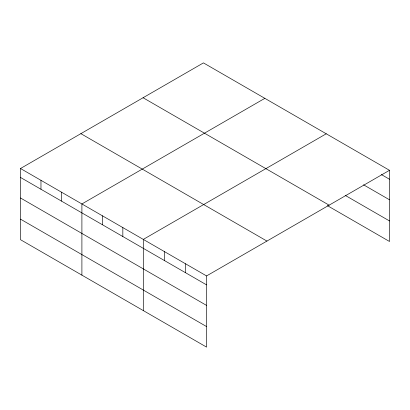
<?xml version="1.0" encoding="UTF-8"?>
<svg xmlns="http://www.w3.org/2000/svg" width="410" height="410" viewBox="0 0 410 410"><rect width="100%" height="100%" fill="white"/><g stroke="black" fill="none" stroke-linecap="round" stroke-linejoin="round"><path stroke-width="0.61" d="M20.5 168.51L206.563 275.93L206.563 347.111L20.5 239.691L20.5 168.51L203.437 62.889L389.5 170.309L389.5 241.49L327.318 205.594M264.839 98.338L81.903 203.954L81.903 275.136M326.237 133.788L143.3 239.404L143.3 310.585M206.563 275.93L389.5 170.309M381.387 174.563L389.5 179.247M363.547 184.802L389.5 199.788M345.164 195.355L389.5 220.949M143.07 97.744L329.133 205.164M80.867 133.655L266.93 241.075M20.5 177.443L206.563 284.868M20.5 197.984L206.563 305.409M20.5 219.15L206.563 326.57M185.474 263.753L185.474 272.691M164.389 251.581L164.389 260.519M122.836 227.591L122.836 236.524M102.367 215.773L102.367 224.711M61.433 192.141L61.433 201.074M40.969 180.323L40.969 189.261"/></g></svg>
